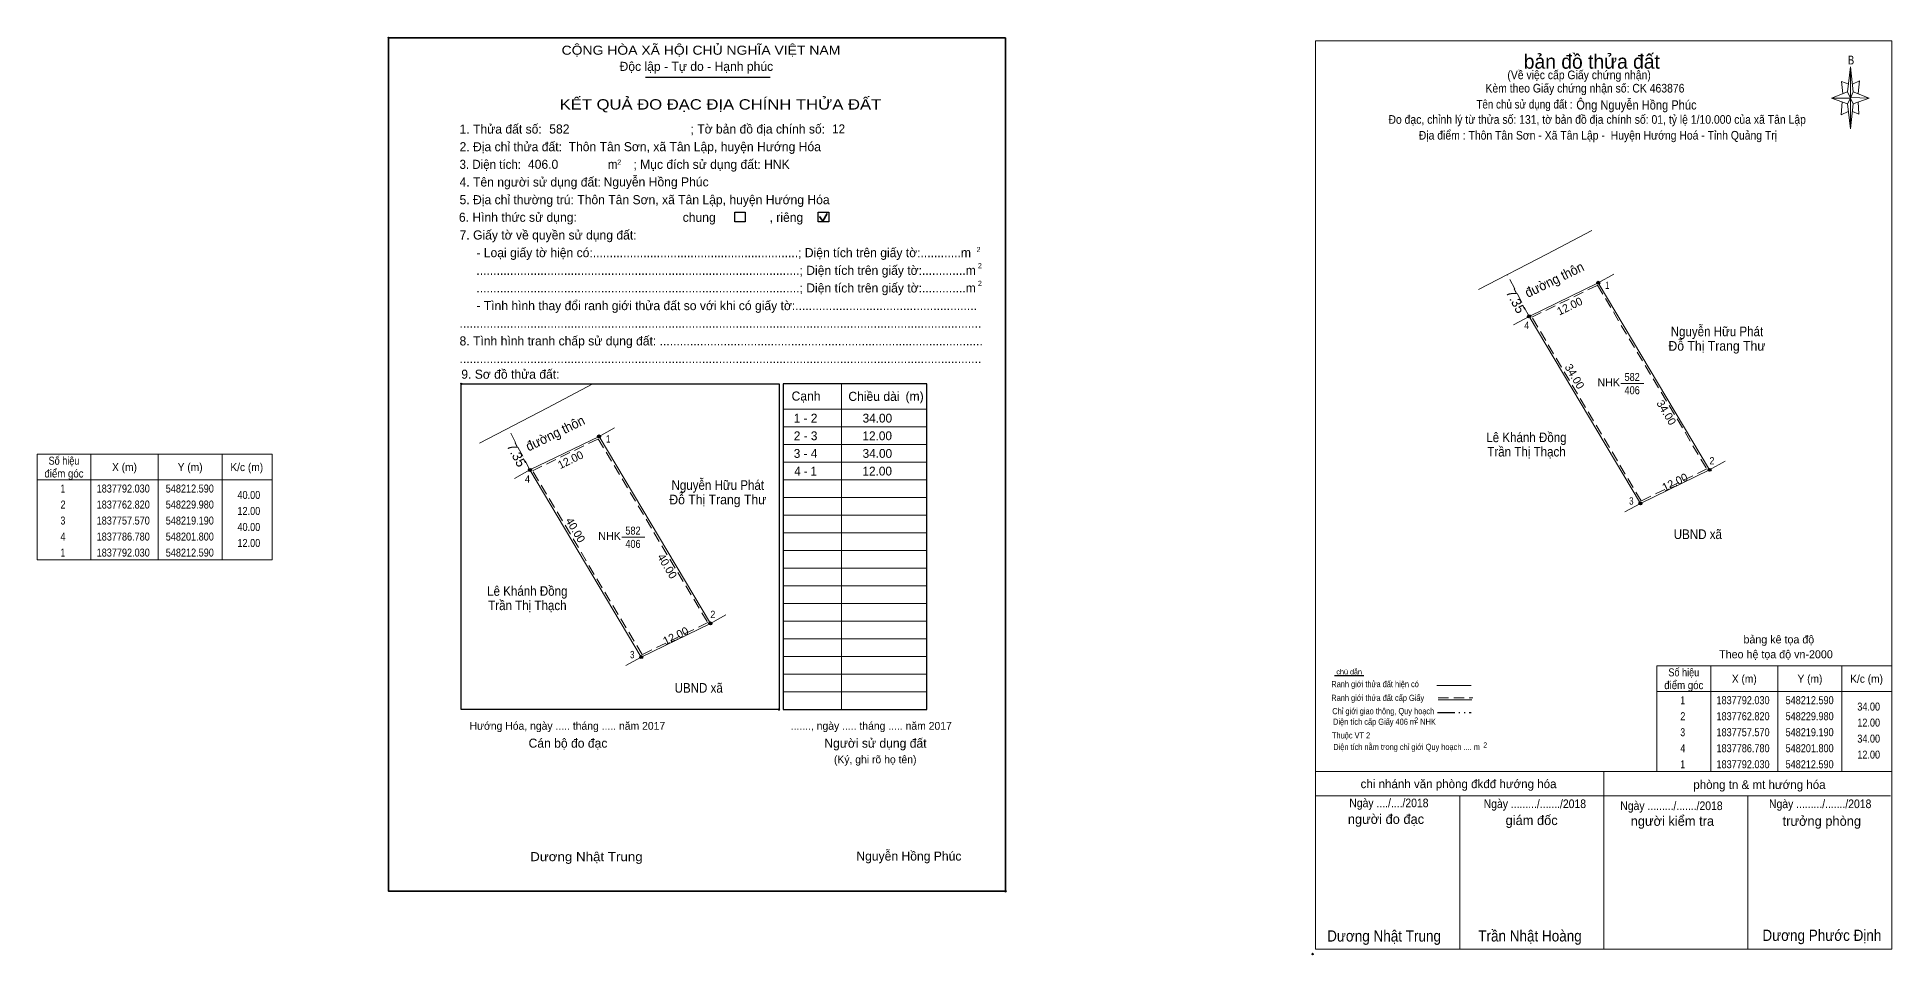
# Model space of a CAD drawing. Header units: metres. Extents: x 548125 to 548825, y 1837706 to 1837854.
# Drawn here: x 548124.8 to 548414.5, y 1837711.1 to 1837854.4 of the extents above; entities that cross this region are included whole.
import ezdxf
from ezdxf.enums import TextEntityAlignment as Align

# ---------------------------------------------------------------- set-up
doc = ezdxf.new("R2010")
doc.units = ezdxf.units.M
doc.header["$LTSCALE"] = 0.54
doc.header["$PDMODE"] = 32
doc.header["$PDSIZE"] = 0.27
doc.linetypes.add('DASH_DOUBLE_DOT', pattern=[9.2, 5, -1.2, 0.3, -1.2, 0.3, -1.2])
doc.linetypes.add('MEDIUM_DASHED', pattern=[4.5, 3, -1.5])
for name, color, linetype, lineweight in [('1', 7, 'Continuous', 13), ('10', 7, 'Continuous', 13), ('11', 7, 'Continuous', 25), ('2', 7, 'Continuous', 35), ('27', 7, 'Continuous', 13), ('4', 7, 'Continuous', 13), ('50', 7, 'Continuous', 25), ('63', 7, 'Continuous', 13)]:
    doc.layers.add(name, color=color, linetype=linetype, lineweight=lineweight)
for name, color, linetype in [('12', 7, 'Continuous'), ('36', 7, 'Continuous'), ('48', 7, 'Continuous'), ('52', 7, 'Continuous'), ('6', 7, 'Continuous'), ('9', 7, 'Continuous')]:
    doc.layers.add(name, color=color, linetype=linetype)

msp = doc.modelspace()

# ---------------------------------------------------------------- hatches: boundary and pattern name
at = {"layer": '11'}
for points in [[(548368.8697, 1837816.02, 1), (548368.4103, 1837816.02, 1)], [(548358.0797, 1837810.77, 1), (548357.6203, 1837810.77, 1)], [(548212.8197, 1837792.03, 1), (548212.3603, 1837792.03, 1)], [(548202.0297, 1837786.78, 1), (548201.5703, 1837786.78, 1)], [(548386.2597, 1837786.81, 1), (548385.8003, 1837786.81, 1)], [(548375.4697, 1837781.56, 1), (548375.0103, 1837781.56, 1)], [(548375.4697, 1837781.56, 1), (548375.0103, 1837781.56, 1)], [(548230.2097, 1837762.82, 1), (548229.7503, 1837762.82, 1)], [(548219.4197, 1837757.57, 1), (548218.9603, 1837757.57, 1)], [(548219.4197, 1837757.57, 1), (548218.9603, 1837757.57, 1)]]:
    msp.add_hatch(color=256, dxfattribs=at).paths.add_polyline_path(points)

# ---------------------------------------------------------------- linework, layer by layer
at = {"layer": '1', "lineweight": 25}
for p, q in [((548219.85, 1837848.13), (548239.33, 1837848.13)), ((548263.78, 1837749.39), (548263.78, 1837800.23))]:
    msp.add_line(p, q, dxfattribs=at)
at = {"layer": '1', "lineweight": 35}
for p, q in [((548247.02, 1837826.35), (548247.57, 1837825.64)), ((548247.57, 1837825.64), (548248.23, 1837826.83))]:
    msp.add_line(p, q, dxfattribs=at)
at = {"layer": '1'}
for p, q in [((548250.46, 1837800.23), (548250.46, 1837749.39)), ((548241.34, 1837796.26), (548256.77, 1837796.26)), ((548256.77, 1837796.26), (548263.78, 1837796.26)), ((548241.34, 1837793.5), (548256.77, 1837793.5)), ((548256.77, 1837793.5), (548263.78, 1837793.5)), ((548241.34, 1837790.74), (548256.77, 1837790.74)), ((548241.34, 1837787.99), (548256.77, 1837787.99)), ((548256.77, 1837790.74), (548263.78, 1837790.74)), ((548256.77, 1837787.99), (548263.78, 1837787.99)), ((548241.34, 1837785.23), (548256.77, 1837785.23)), ((548256.77, 1837785.23), (548263.78, 1837785.23)), ((548241.34, 1837782.47), (548256.77, 1837782.47)), ((548256.77, 1837782.47), (548263.78, 1837782.47)), ((548241.34, 1837779.72), (548256.77, 1837779.72)), ((548256.77, 1837779.72), (548263.78, 1837779.72)), ((548241.34, 1837776.96), (548256.77, 1837776.96)), ((548256.77, 1837776.96), (548263.78, 1837776.96)), ((548241.34, 1837774.2), (548256.77, 1837774.2)), ((548256.77, 1837774.2), (548263.78, 1837774.2)), ((548241.34, 1837771.45), (548256.77, 1837771.45)), ((548256.77, 1837771.45), (548263.78, 1837771.45)), ((548241.34, 1837768.69), (548256.77, 1837768.69)), ((548256.77, 1837768.69), (548263.78, 1837768.69)), ((548241.34, 1837765.93), (548256.77, 1837765.93)), ((548256.77, 1837765.93), (548263.78, 1837765.93)), ((548241.34, 1837763.18), (548256.77, 1837763.18)), ((548256.77, 1837763.18), (548263.78, 1837763.18)), ((548241.34, 1837760.42), (548256.77, 1837760.42)), ((548256.77, 1837760.42), (548263.78, 1837760.42)), ((548241.34, 1837757.66), (548256.77, 1837757.66)), ((548256.77, 1837757.66), (548263.78, 1837757.66)), ((548241.34, 1837754.91), (548256.77, 1837754.91)), ((548256.77, 1837754.91), (548263.78, 1837754.91)), ((548241.34, 1837752.15), (548256.77, 1837752.15)), ((548256.77, 1837752.15), (548263.78, 1837752.15))]:
    msp.add_line(p, q, dxfattribs=at)
for points in [[(548368.64, 1837816.02), (548386.03, 1837786.81), (548375.24, 1837781.56), (548357.85, 1837810.77)], [(548212.59, 1837792.03), (548229.98, 1837762.82), (548219.19, 1837757.57), (548201.8, 1837786.78)]]:
    msp.add_lwpolyline(points, close=True, dxfattribs=at)
at = {"layer": '1', "lineweight": 25}
for points in [[(548240.42, 1837749.39), (548191.08, 1837749.39), (548191.08, 1837800.21), (548240.42, 1837800.21)], [(548240.42, 1837800.21), (548240.7, 1837800.21), (548240.7, 1837749.39), (548240.42, 1837749.39)], [(548263.78, 1837800.23), (548241.34, 1837800.23), (548241.34, 1837749.39), (548263.78, 1837749.39), (548263.78, 1837749.89)]]:
    msp.add_lwpolyline(points, dxfattribs=at)
at = {"layer": '1'}
for p in [(548179.73, 1837854.24), (548191.08, 1837800.21), (548240.7, 1837749.39), (548276.07, 1837721)]:
    msp.add_point(p, dxfattribs=at)
at = {"layer": '10'}
for p, q in [((548367.67, 1837824.2), (548360.61, 1837820.5)), ((548360.61, 1837820.5), (548349.97, 1837814.95)), ((548211.62, 1837800.21), (548204.56, 1837796.51)), ((548204.56, 1837796.51), (548193.92, 1837790.96))]:
    msp.add_line(p, q, dxfattribs=at)
at = {"layer": '10', "linetype": 'MEDIUM_DASHED'}
for p, q in [((548357.85, 1837810.77), (548354.44, 1837817.28)), ((548201.8, 1837786.78), (548198.39, 1837793.29))]:
    msp.add_line(p, q, dxfattribs=at)
at = {"layer": '10'}
for points in [[(548375.24, 1837781.56), (548357.85, 1837810.77), (548368.64, 1837816.02), (548386.03, 1837786.81)], [(548219.19, 1837757.57), (548201.8, 1837786.78), (548212.59, 1837792.03), (548229.98, 1837762.82)]]:
    msp.add_lwpolyline(points, close=True, dxfattribs=at)
at = {"layer": '10', "linetype": 'MEDIUM_DASHED'}
for points in [[(548375.36, 1837781.95), (548358.27, 1837810.64), (548368.52, 1837815.63), (548385.61, 1837786.94)], [(548219.31, 1837757.96), (548202.22, 1837786.65), (548212.47, 1837791.64), (548229.56, 1837762.95)]]:
    msp.add_lwpolyline(points, close=True, dxfattribs=at)
at = {"layer": '11'}
for centre in [(548368.64, 1837816.02), (548357.85, 1837810.77), (548212.59, 1837792.03), (548201.8, 1837786.78), (548386.03, 1837786.81), (548375.24, 1837781.56), (548375.24, 1837781.56), (548229.98, 1837762.82), (548219.19, 1837757.57), (548219.19, 1837757.57)]:
    msp.add_circle(centre, 0.2297, dxfattribs=at)
at = {"layer": '2'}
msp.add_lwpolyline([(548179.73, 1837854.24), (548276.07, 1837854.24), (548276.07, 1837721), (548179.73, 1837721)], close=True, dxfattribs=at)
at = {"layer": '27'}
for p, q in [((548368.64, 1837816.02), (548371.06, 1837817.35)), ((548357.85, 1837810.77), (548355.43, 1837809.44)), ((548212.59, 1837792.03), (548215.01, 1837793.36)), ((548386.03, 1837786.81), (548388.45, 1837788.14)), ((548201.8, 1837786.78), (548199.38, 1837785.45)), ((548375.24, 1837781.56), (548372.82, 1837780.23)), ((548229.98, 1837762.82), (548232.4, 1837764.15)), ((548219.19, 1837757.57), (548216.77, 1837756.24))]:
    msp.add_line(p, q, dxfattribs=at)
at = {"layer": '4'}
for p, q in [((548407.56, 1837845.85), (548408.06, 1837849.75)), ((548408.46, 1837845.85), (548410.96, 1837844.85)), ((548407.56, 1837843.95), (548405.06, 1837844.85)), ((548408.46, 1837843.95), (548408.06, 1837840.05)), ((548409.26, 1837844.25), (548409.36, 1837842.35)), ((548409.36, 1837842.35), (548408.36, 1837842.75)), ((548343.44, 1837753.14), (548348.82, 1837753.14)), ((548343.64, 1837750.9), (548348.91, 1837750.9)), ((548324.51, 1837739.68), (548414.51, 1837739.68)), ((548324.51, 1837739.68), (548414.51, 1837739.68)), ((548324.51, 1837739.68), (548414.51, 1837739.68)), ((548369.51, 1837711.98), (548369.51, 1837739.68)), ((548324.51, 1837735.88), (548414.31, 1837735.88)), ((548347.01, 1837711.98), (548347.01, 1837735.88)), ((548392.01, 1837711.98), (548392.01, 1837735.88)), ((548414.51, 1837711.98), (548324.51, 1837711.98))]:
    msp.add_line(p, q, dxfattribs=at)
at = {"layer": '4', "lineweight": 25}
msp.add_line((548332.06, 1837754.63), (548327.44, 1837754.63), dxfattribs=at)
at = {"layer": '4', "linetype": 'MEDIUM_DASHED'}
msp.add_line((548343.64, 1837751.22), (548349.08, 1837751.22), dxfattribs=at)
at = {"layer": '4', "linetype": 'DASH_DOUBLE_DOT', "lineweight": 25}
msp.add_line((548343.54, 1837748.93), (548348.78, 1837748.93), dxfattribs=at)
at = {"layer": '4'}
for points in [[(548324.51, 1837853.78), (548414.51, 1837853.78), (548414.51, 1837711.98), (548324.51, 1837711.98)], [(548408.06, 1837849.75), (548408.46, 1837845.85), (548408.06, 1837844.85)], [(548408.06, 1837844.85), (548405.06, 1837844.85), (548407.56, 1837845.85), (548408.46, 1837843.95), (548410.96, 1837844.85), (548408.06, 1837844.95)], [(548408.06, 1837844.85), (548408.06, 1837840.05), (548407.56, 1837843.95)]]:
    msp.add_lwpolyline(points, close=True, dxfattribs=at)
for points in [[(548408.06, 1837844.85), (548407.56, 1837845.85), (548405.06, 1837844.85)], [(548407.76, 1837847.05), (548406.66, 1837847.45), (548406.86, 1837845.55)], [(548408.36, 1837847.05), (548409.46, 1837847.55), (548409.26, 1837845.55)], [(548406.76, 1837844.25), (548406.56, 1837842.25), (548407.66, 1837842.75)], [(548408.06, 1837844.85), (548408.46, 1837843.95), (548410.96, 1837844.85)]]:
    msp.add_lwpolyline(points, dxfattribs=at)
msp.add_point((548324.04, 1837711.2), dxfattribs=at)
at = {"layer": '50'}
for points in [[(548233.79, 1837827.06), (548235.44, 1837827.06), (548235.44, 1837825.52), (548233.79, 1837825.52)], [(548246.8, 1837827.06), (548248.46, 1837827.06), (548248.46, 1837825.52), (548246.8, 1837825.52)]]:
    msp.add_lwpolyline(points, close=True, dxfattribs=at)
at = {"layer": '63'}
for p, q in [((548372.18, 1837800.27), (548375.79, 1837800.27)), ((548133.23, 1837789.23), (548133.23, 1837772.73)), ((548143.73, 1837789.23), (548143.73, 1837772.73)), ((548153.73, 1837789.23), (548153.73, 1837772.73)), ((548124.83, 1837785.23), (548161.53, 1837785.23)), ((548216.13, 1837776.28), (548219.74, 1837776.28)), ((548386.21, 1837756.18), (548386.21, 1837739.68)), ((548396.71, 1837756.18), (548396.71, 1837739.68)), ((548406.71, 1837756.18), (548406.71, 1837739.68)), ((548377.81, 1837752.18), (548414.51, 1837752.18))]:
    msp.add_line(p, q, dxfattribs=at)
for points in [[(548124.83, 1837789.23), (548161.53, 1837789.23), (548161.53, 1837772.73), (548124.83, 1837772.73)], [(548377.81, 1837756.18), (548414.51, 1837756.18), (548414.51, 1837739.68), (548377.81, 1837739.68)]]:
    msp.add_lwpolyline(points, close=True, dxfattribs=at)

# ---------------------------------------------------------------- texts
at = {"layer": '1'}
for s, height, width, p in [('CỘNG HÒA XÃ HỘI CHỦ NGHĨA VIỆT NAM', 1.415, 1.15, (548206.75, 1837851.62)), ('3. Diện tích:', 1.415, 0.95, (548190.81, 1837833.8)), ('m', 1.415, 0.95, (548213.98, 1837833.8)), ('2', 0.8086, 0.9, (548215.44, 1837834.44)), ('2', 0.8086, 0.9, (548271.55, 1837820.8)), ('2', 0.8086, 0.9, (548271.77, 1837818.28)), ('2', 0.8086, 0.9, (548271.77, 1837815.52)), ('Dương Nhật Trung', 1.415, 1.1, (548201.84, 1837725.7))]:
    msp.add_text(s, height=height, dxfattribs=dict(at, width=width)).set_placement(p)
for s, height, p in [('Độc lập - Tự do - Hạnh phúc', 1.415, (548215.8, 1837849.1)), ('1. Thửa đất số:', 1.415, (548190.81, 1837839.31)), ('; Tờ bản đồ địa chính số:', 1.415, (548226.88, 1837839.32)), ('2. Địa chỉ thửa đất:', 1.415, (548190.81, 1837836.55)), ('; Mục đích sử dụng đất: HNK', 1.415, (548217.96, 1837833.8)), ('4. Tên người sử dụng đất:', 1.415, (548190.81, 1837831.04)), ('5. Địa chỉ thường trú: Thôn Tân Sơn, xã Tân Lập, huyện Hướng Hóa', 1.415, (548190.81, 1837828.28)), ('chung                , riêng', 1.415, (548225.66, 1837825.53)), ('7. Giấy tờ về quyền sử dụng đất:', 1.415, (548190.81, 1837822.77)), ('     - Loại giấy tờ hiện có:.............................................................; Diện tích trên giấy tờ:............m', 1.415, (548190.81, 1837820.01)), ('     ................................................................................................; Diện tích trên giấy tờ:.............m', 1.415, (548190.81, 1837817.25)), ('     ................................................................................................; Diện tích trên giấy tờ:.............m', 1.415, (548190.81, 1837814.5)), ('     - Tình hình thay đổi ranh giới thửa đất so với khi có giấy tờ:......................................................', 1.415, (548190.81, 1837811.74)), ('...........................................................................................................................................................', 1.415, (548190.81, 1837808.98)), ('8. Tình hình tranh chấp sử dụng đất: ................................................................................................', 1.415, (548190.81, 1837806.23)), ('...........................................................................................................................................................', 1.415, (548190.81, 1837803.47)), ('9. Sơ đồ thửa đất:', 1.415, (548191.08, 1837801.03)), ('Cạnh', 1.415, (548242.66, 1837797.62)), ('Chiều dài', 1.415, (548251.53, 1837797.57)), ('(m)', 1.415, (548260.46, 1837797.59)), ('Hướng Hóa, ngày ..... tháng ..... năm 2017', 1.213, (548192.37, 1837746.22)), ('......., ngày ..... tháng ..... năm 2017', 1.213, (548242.53, 1837746.22)), ('Cán bộ đo đạc', 1.415, (548201.59, 1837743.42)), ('Người sử dụng đất', 1.415, (548247.77, 1837743.42)), ('(Ký, ghi rõ họ tên)', 1.213, (548249.28, 1837740.98))]:
    msp.add_text(s, height=height, dxfattribs=at).set_placement(p)
for s, height, width, p in [('KẾT QUẢ ĐO ĐẠC ĐỊA CHÍNH THỬA ĐẤT', 1.617, 1.2, (548231.555, 1837843.06)), ('406', 1.25, 0.85, (548373.945, 1837798.61)), ('582', 1.25, 0.85, (548373.945, 1837800.68)), ('582', 1.25, 0.85, (548217.895, 1837776.69)), ('406', 1.25, 0.85, (548217.895, 1837774.62))]:
    msp.add_text(s, height=height, dxfattribs=dict(at, width=width)).set_placement(p, align=Align.CENTER)
for p in [(548370.285, 1837799.85), (548214.235, 1837775.86)]:
    msp.add_text('NHK', height=1.25, dxfattribs=at).set_placement(p, align=Align.CENTER)
at = {"layer": '10', "width": 0.95}
for p in [(548357.65, 1837813.65), (548201.6, 1837789.66)]:
    msp.add_text('đường thôn', height=1.5, rotation=25.946, dxfattribs=at).set_placement(p)
at = {"layer": '10'}
for p in [(548354.19, 1837814.52), (548198.14, 1837790.53)]:
    msp.add_text('7.35', height=1.5, rotation=297.665, dxfattribs=at).set_placement(p)
at = {"layer": '12'}
for p in [(548364.4264, 1837801.0747), (548378.7564, 1837795.4347)]:
    msp.add_text('34.00', height=1.25, rotation=300.767, dxfattribs=at).set_placement(p, align=Align.CENTER)
at = {"layer": '12', "width": 0.85}
for p in [(548412.66, 1837749.21), (548412.66, 1837744.21)]:
    msp.add_text('34.00', height=1.25, dxfattribs=at).set_placement(p, align=Align.RIGHT)
at = {"layer": '36'}
for s, width, p in [('Nguyễn Hữu Phát', 0.9, (548387.185, 1837807.67)), ('Đỗ Thị Trang Thư', 0.95, (548387.19, 1837805.41)), ('Lê Khánh Đồng', 0.9, (548357.43, 1837791.13)), ('Trần Thị Thạch', 0.9, (548357.445, 1837788.89)), ('Nguyễn Hữu Phát', 0.9, (548231.14, 1837783.68)), ('Đỗ Thị Trang Thư', 0.95, (548231.145, 1837781.42)), ('UBND xã', 0.9, (548384.205, 1837776)), ('Lê Khánh Đồng', 0.9, (548201.39, 1837767.14)), ('Trần Thị Thạch', 0.9, (548201.405, 1837764.9)), ('UBND xã', 0.9, (548228.16, 1837752.01))]:
    msp.add_text(s, height=1.5, dxfattribs=dict(at, width=width)).set_placement(p, align=Align.CENTER)
at = {"layer": '4'}
for s, height, p in [('bản đồ thửa đất', 2.25, (548367.645, 1837849.44)), ('bảng kê tọa độ', 1.25, (548396.855, 1837759.7)), ('Theo hệ tọa độ vn-2000', 1.25, (548396.405, 1837757.38)), ('chi nhánh văn phòng đkđđ hướng hóa', 1.35, (548346.83, 1837737.1)), ('phòng tn & mt hướng hóa', 1.35, (548393.825, 1837736.98)), ('người đo đạc', 1.5, (548335.495, 1837731.52)), ('giám đốc', 1.5, (548358.245, 1837731.34)), ('người kiểm tra', 1.5, (548380.225, 1837731.22)), ('trưởng phòng', 1.5, (548403.565, 1837731.22))]:
    msp.add_text(s, height=height, dxfattribs=at).set_placement(p, align=Align.CENTER)
for s, height, width, p in [('(Về việc cấp Giấy chứng nhận)', 1.35, 0.9, (548365.655, 1837847.8)), ('B', 1.378, 0.8, (548408.13, 1837850.1)), ('Kèm theo Giấy chứng nhận số: CK 463876', 1.35, 0.9, (548366.57, 1837845.72)), ('Tên chủ sử dụng đất :', 1.35, 0.85, (548357.125, 1837843.22)), ('Đo đạc, chỉnh lý từ thửa số: 131, tờ bản đồ địa chính số: 01, tỷ lệ 1/10.000 của xã Tân Lập', 1.35, 0.9, (548368.48, 1837840.84)), ('Địa điểm : Thôn Tân Sơn - Xã Tân Lập -  Huyện Hướng Hoá - Tỉnh Quảng Trị ', 1.35, 0.9, (548368.825, 1837838.37)), ('Ranh giới thửa đất hiện có ', 0.96, 0.9, (548333.955, 1837752.87)), ('chú dẫn', 0.7999, 1.05, (548329.75, 1837754.87)), ('Ranh giới thửa đất cấp Giấy', 0.96, 0.9, (548334.21, 1837750.72)), ('Chỉ giới giao thông, Quy hoạch', 0.96, 0.9, (548335.07, 1837748.65)), ('Diện tích cấp Giấy 406 m  NHK', 0.96, 0.9, (548335.255, 1837746.99)), ('2', 0.8, 0.8, (548340.23, 1837747.34)), ('Thuộc VT 2', 0.96, 0.9, (548330.045, 1837744.86)), ('Diện tích nằm trong chỉ giới Quy hoạch .... m', 0.96, 0.9, (548338.715, 1837743.06)), ('2', 0.8, 0.8, (548351, 1837743.44)), ('Ngày ..../..../2018', 1.35, 0.9, (548335.95, 1837734.12)), ('Ngày ........./......./2018', 1.35, 0.9, (548358.75, 1837733.99)), ('Ngày ........./......./2018', 1.35, 0.9, (548380.08, 1837733.68)), ('Ngày ........./......./2018', 1.35, 0.9, (548403.31, 1837733.98)), ('Dương Nhật Trung', 1.75, 0.9, (548335.195, 1837713.15)), ('Trần Nhật Hoàng', 1.75, 0.9, (548357.99, 1837713.16)), ('Dương Phước Định', 1.75, 0.9, (548403.575, 1837713.25))]:
    msp.add_text(s, height=height, dxfattribs=dict(at, width=width)).set_placement(p, align=Align.CENTER)
at = {"layer": '4', "width": 0.9}
msp.add_text('Ông Nguyễn Hồng Phúc', height=1.44, dxfattribs=at).set_placement((548365.22, 1837843.07))
at = {"layer": '48'}
msp.add_text('6. Hình thức sử dụng:', height=1.415, dxfattribs=at).set_placement((548190.71, 1837825.54))
at = {"layer": '52'}
for s, p in [('1 - 2', (548244.85, 1837794.19)), ('34.00', (548256.06, 1837794.19)), ('2 - 3', (548244.855, 1837791.43)), ('12.00', (548256.04, 1837791.43)), ('3 - 4', (548244.85, 1837788.68)), ('34.00', (548256.06, 1837788.68)), ('12.00', (548256.04, 1837785.92))]:
    msp.add_text(s, height=1.378, dxfattribs=at).set_placement(p, align=Align.CENTER)
at = {"layer": '52', "width": 0.95}
msp.add_text('4 - 1', height=1.378, dxfattribs=at).set_placement((548244.85, 1837785.92), align=Align.CENTER)
at = {"layer": '6'}
for s, p in [('582', (548204.82, 1837839.32)), ('Thôn Tân Sơn, xã Tân Lập, huyện Hướng Hóa', (548207.84, 1837836.56)), ('406.0', (548201.49, 1837833.81)), ('Nguyễn Hồng Phúc', (548213.3, 1837831.06)), ('Nguyễn Hồng Phúc', (548252.78, 1837725.79))]:
    msp.add_text(s, height=1.415, dxfattribs=at).set_placement(p)
at = {"layer": '6', "width": 0.95}
msp.add_text('12', height=1.415, dxfattribs=at).set_placement((548249.01, 1837839.34))
at = {"layer": '63'}
for s, rotation, p in [('12.00', 25.946, (548364.4566, 1837811.7977)), ('12.00', 25.946, (548208.4066, 1837787.8077)), ('12.00', 25.946, (548380.8966, 1837784.3177)), ('40.00', 300.767, (548208.3764, 1837777.0847)), ('40.00', 300.767, (548222.7064, 1837771.4447)), ('12.00', 25.946, (548224.8466, 1837760.3277))]:
    msp.add_text(s, height=1.25, rotation=rotation, dxfattribs=at).set_placement(p, align=Align.CENTER)
for s, width, p in [('Số hiệu', 0.85, (548129.03, 1837787.61)), ('X (m)', 0.95, (548138.48, 1837786.61)), ('Y (m)', 0.95, (548148.735, 1837786.61)), ('K/c (m)', 0.95, (548157.575, 1837786.61)), ('điểm góc', 0.9, (548129.03, 1837785.61)), (' 1', 0.75, (548128.68, 1837783.26)), ('1837792.030', 0.85, (548138.28, 1837783.26)), ('548212.590', 0.85, (548148.68, 1837783.26)), (' 3', 0.8, (548128.675, 1837778.26)), (' 2', 0.85, (548128.685, 1837780.76)), ('1837762.820', 0.85, (548138.28, 1837780.76)), ('1837757.570', 0.85, (548138.28, 1837778.26)), ('548229.980', 0.85, (548148.68, 1837780.76)), ('548219.190', 0.85, (548148.68, 1837778.26)), (' 4', 0.85, (548128.68, 1837775.76)), ('1837786.780', 0.85, (548138.28, 1837775.76)), ('548201.800', 0.85, (548148.68, 1837775.76)), (' 1', 0.75, (548128.68, 1837773.26)), ('1837792.030', 0.85, (548138.28, 1837773.26)), ('548212.590', 0.85, (548148.68, 1837773.26)), ('điểm góc', 0.9, (548382.01, 1837752.56)), ('Số hiệu', 0.85, (548382.01, 1837754.56)), ('X (m)', 0.95, (548391.46, 1837753.56)), ('Y (m)', 0.95, (548401.715, 1837753.56)), ('K/c (m)', 0.95, (548410.555, 1837753.56)), (' 1', 0.75, (548381.66, 1837750.21)), ('1837792.030', 0.85, (548391.26, 1837750.21)), ('548212.590', 0.85, (548401.66, 1837750.21)), (' 2', 0.85, (548381.665, 1837747.71)), ('1837762.820', 0.85, (548391.26, 1837747.71)), ('548229.980', 0.85, (548401.66, 1837747.71)), (' 3', 0.8, (548381.655, 1837745.21)), ('1837757.570', 0.85, (548391.26, 1837745.21)), ('548219.190', 0.85, (548401.66, 1837745.21)), (' 4', 0.85, (548381.66, 1837742.71)), ('1837786.780', 0.85, (548391.26, 1837742.71)), ('548201.800', 0.85, (548401.66, 1837742.71)), (' 1', 0.75, (548381.66, 1837740.21)), ('1837792.030', 0.85, (548391.26, 1837740.21)), ('548212.590', 0.85, (548401.66, 1837740.21))]:
    msp.add_text(s, height=1.25, dxfattribs=dict(at, width=width)).set_placement(p, align=Align.CENTER)
at = {"layer": '63', "width": 0.85}
for s, p in [('40.00', (548159.68, 1837782.26)), ('12.00', (548159.68, 1837779.76)), ('40.00', (548159.68, 1837777.26)), ('12.00', (548159.68, 1837774.76)), ('12.00', (548412.66, 1837746.71)), ('12.00', (548412.66, 1837741.71))]:
    msp.add_text(s, height=1.25, dxfattribs=at).set_placement(p, align=Align.RIGHT)
at = {"layer": '9'}
for s, width, p in [('1', 0.75, (548370.06, 1837815.06)), ('4', 0.9, (548357.465, 1837808.78)), ('1', 0.75, (548214.015, 1837791.07)), ('2', 0.9, (548386.405, 1837787.65)), ('4', 0.95, (548201.42, 1837784.79)), ('3', 0.8, (548373.82, 1837781.37)), ('2', 0.9, (548230.365, 1837763.66)), ('3', 0.8, (548217.775, 1837757.38))]:
    msp.add_text(s, height=1.149, dxfattribs=dict(at, width=width)).set_placement(p, align=Align.CENTER)

doc.saveas('drawing.dxf')
